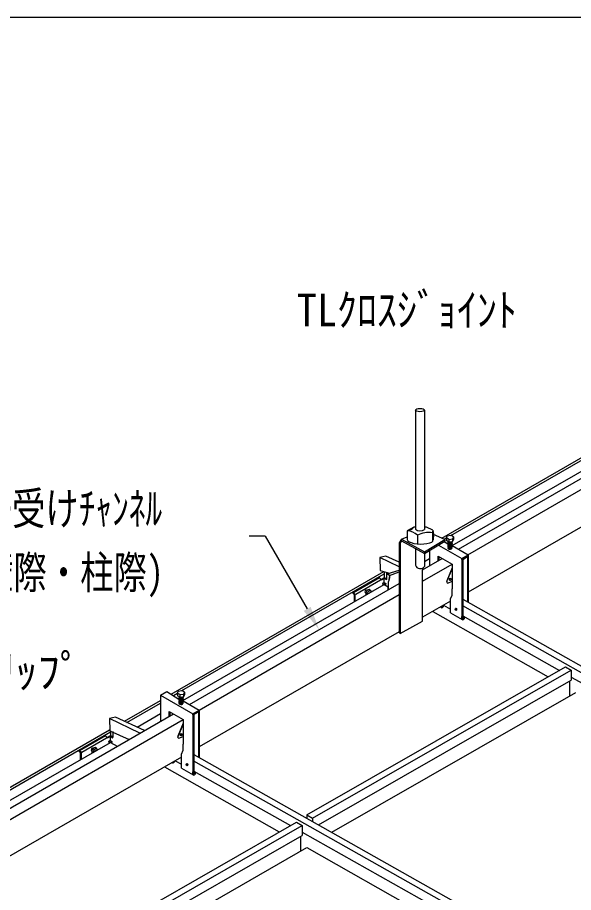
# Model space of a CAD drawing. Units: millimetres on the paper. Extents: x -213 to 192, y -129 to 153.
# Drawn here: x -176.6 to -144.1, y 102.1 to 153.3 of the extents above; entities that cross this region are included whole.
import ezdxf
from ezdxf.enums import TextEntityAlignment as Align

# ---------------------------------------------------------------- set-up
doc = ezdxf.new("R2010")
doc.units = ezdxf.units.MM
doc.layers.add('0-0_○注記', color=134, linetype='Continuous')
doc.layers.add('0-A_○ｱｲｿﾒ図', color=134, linetype='Continuous')
doc.styles.add('ＭＳ ゴシック', font='')
doc.styles.get('ＭＳ ゴシック').set_extended_font_data('MS Gothic')

msp = doc.modelspace()

# ---------------------------------------------------------------- linework, layer by layer
at = {"layer": '0-0_○注記'}
msp.add_line((192.18, 153.299), (-212.82, 153.299), dxfattribs=at)
at = {"layer": '0-A_○ｱｲｿﾒ図'}
for p, q in [((-153.345, 130.338), (-153.345, 123.362)), ((-152.81, 130.338), (-152.81, 123.358)), ((-151.805, 122.848), (-139.802, 129.778)), ((-151.266, 123.004), (-139.767, 129.643)), ((-151.204, 122.407), (-139.766, 129)), ((-150.83, 122.191), (-138.898, 129.084)), ((-150.275, 121.871), (-138.898, 128.454)), ((-138.898, 126.23), (-150.259, 119.687)), ((-153.43, 123.488), (-153.818, 123.27)), ((-152.323, 123.316), (-152.694, 123.477)), ((-162.129, 122.961), (-163.065, 122.961)), ((-162.129, 122.961), (-159.672, 118.706)), ((-154.16, 122.788), (-153.818, 122.927)), ((-153.818, 123.27), (-153.819, 122.763)), ((-153.227, 123.019), (-153.227, 122.506)), ((-152.355, 123.152), (-152.355, 122.64)), ((-152.323, 123.316), (-152.296, 123.077)), ((-152.296, 123.077), (-152.297, 122.741)), ((-151.654, 122.78), (-151.528, 122.853)), ((-151.384, 122.77), (-151.535, 122.858)), ((-151.535, 122.858), (-151.535, 122.705)), ((-151.122, 122.922), (-151.274, 123.009)), ((-151.122, 122.922), (-151.178, 122.802)), ((-151.122, 122.922), (-151.122, 122.769)), ((-151.657, 122.639), (-151.442, 122.515)), ((-151.626, 122.768), (-151.626, 122.658)), ((-151.384, 122.618), (-151.535, 122.705)), ((-151.384, 122.77), (-151.178, 122.802)), ((-151.384, 122.77), (-151.384, 122.618)), ((-151.384, 122.618), (-151.178, 122.649)), ((-151.178, 122.802), (-151.178, 122.649)), ((-151.122, 122.769), (-151.178, 122.649)), ((-153.345, 122.23), (-153.345, 121.262)), ((-152.819, 122.051), (-152.819, 121.941)), ((-152.81, 121.947), (-152.81, 121.183)), ((-152.523, 122.119), (-152.523, 121.226)), ((-151.458, 122.282), (-151.431, 122.234)), ((-150.631, 121.646), (-150.259, 121.862)), ((-154.295, 121.17), (-155.427, 121.711)), ((-152.923, 120.995), (-151.781, 121.654)), ((-152.923, 120.32), (-151.199, 121.318)), ((-152.81, 121.481), (-152.523, 121.647)), ((-152.008, 121.785), (-151.199, 121.318)), ((-152.008, 121.523), (-152.008, 121.785)), ((-151.955, 121.554), (-151.955, 121.755)), ((-151.199, 121.318), (-151.199, 120.881)), ((-150.631, 121.591), (-150.631, 121.646)), ((-150.578, 121.605), (-150.304, 121.765)), ((-150.578, 121.605), (-150.578, 118.16)), ((-150.304, 121.765), (-150.304, 119.121)), ((-167.622, 113.716), (-155.189, 120.894)), ((-155.164, 120.886), (-155.164, 120.527)), ((-155.027, 120.821), (-155.027, 120.43)), ((-154.851, 120.667), (-154.295, 120.866)), ((-152.923, 117.996), (-152.923, 121.088)), ((-151.199, 121.1), (-151.515, 120.352)), ((-151.199, 121.06), (-151.498, 120.346)), ((-151.199, 120.881), (-151.199, 119.871)), ((-166.992, 113.925), (-155.164, 120.754)), ((-155.452, 120.519), (-156.965, 119.646)), ((-156.821, 119.571), (-155.388, 120.399)), ((-155.205, 120.51), (-155.351, 120.425)), ((-155.164, 120.484), (-155.344, 120.38)), ((-155.344, 120.396), (-155.344, 120.38)), ((-155.164, 120.243), (-155.164, 120.484)), ((-155.048, 120.417), (-155.164, 120.484)), ((-155.027, 120.455), (-155.122, 120.51)), ((-154.988, 120.756), (-154.988, 120.744)), ((-154.858, 120.66), (-154.988, 120.744)), ((-154.933, 119.822), (-154.925, 120.304)), ((-154.924, 119.827), (-154.916, 120.301)), ((-151.448, 120.22), (-151.199, 120.32)), ((-166.939, 113.338), (-155.163, 120.125)), ((-166.553, 113.109), (-154.295, 120.19)), ((-156.183, 119.808), (-156.155, 119.792)), ((-155.982, 119.807), (-155.935, 119.754)), ((-155.164, 120.243), (-155.255, 120.19)), ((-155.244, 120.153), (-155.164, 120.153)), ((-155.164, 120.243), (-155.072, 120.19)), ((-155.084, 120.153), (-155.164, 120.153)), ((-155.163, 120.125), (-155.163, 120.153)), ((-155.163, 120.125), (-154.929, 119.993)), ((-151.199, 119.516), (-151.199, 119.871)), ((-165.985, 112.781), (-154.295, 119.545)), ((-157.008, 119.654), (-157.008, 119.689)), ((-156.9, 119.531), (-156.987, 119.607)), ((-156.965, 119.646), (-156.965, 119.67)), ((-156.878, 119.569), (-156.965, 119.646)), ((-156.9, 119.124), (-156.9, 119.531)), ((-156.857, 119.149), (-156.857, 119.522)), ((-156.27, 119.658), (-156.241, 119.642)), ((-155.99, 119.698), (-155.981, 119.697)), ((-151.293, 119.298), (-151.199, 119.516)), ((-151.293, 118.479), (-151.293, 119.298)), ((-150.578, 119.277), (-130.411, 107.883)), ((-151.293, 119.159), (-152.923, 118.22)), ((-151.842, 118.796), (-151.883, 118.819)), ((-151.773, 118.883), (-151.775, 118.868)), ((-151.717, 118.915), (-151.73, 118.832)), ((-151.699, 118.925), (-151.293, 118.696)), ((-130.741, 107.691), (-150.578, 118.88)), ((-152.333, 118.56), (-145.582, 114.739)), ((-151.293, 118.479), (-150.612, 118.086)), ((-150.631, 118.132), (-150.631, 118.26)), ((-150.578, 118.294), (-144.93, 115.112)), ((-150.529, 118.266), (-150.546, 118.158)), ((-150.483, 118.24), (-150.501, 118.122)), ((-154.238, 117.274), (-152.924, 117.995)), ((-154.295, 117.363), (-165.982, 110.633)), ((-154.239, 117.273), (-154.325, 117.346)), ((-159.699, 106.658), (-144.575, 115.316)), ((-144.575, 115.316), (-144.232, 115.122)), ((-159.353, 106.463), (-144.232, 115.122)), ((-144.232, 115.122), (-144.232, 114.538)), ((-144.232, 114.719), (-131.239, 107.402)), ((-159.001, 106.07), (-144.232, 114.538)), ((-144.333, 114.48), (-144.333, 113.613)), ((-168.246, 113.656), (-167.874, 113.872)), ((-168.246, 113.656), (-168.246, 112.132)), ((-168.246, 113.656), (-168.246, 112.132)), ((-167.874, 113.872), (-167.165, 113.433)), ((-167.493, 113.636), (-167.254, 113.773)), ((-167.107, 113.689), (-167.258, 113.776)), ((-167.258, 113.776), (-167.258, 113.623)), ((-167.107, 113.689), (-167.258, 113.776)), ((-167.258, 113.776), (-167.258, 113.623)), ((-167.107, 113.689), (-166.901, 113.72)), ((-167.107, 113.689), (-166.901, 113.72)), ((-167.107, 113.689), (-167.107, 113.536)), ((-167.107, 113.689), (-167.107, 113.536)), ((-166.845, 113.84), (-166.997, 113.927)), ((-166.845, 113.84), (-166.997, 113.927)), ((-166.845, 113.84), (-166.901, 113.72)), ((-166.845, 113.84), (-166.901, 113.72)), ((-166.901, 113.72), (-166.901, 113.568)), ((-166.901, 113.72), (-166.901, 113.568)), ((-166.845, 113.687), (-166.901, 113.568)), ((-166.845, 113.687), (-166.901, 113.568)), ((-166.845, 113.84), (-166.845, 113.687)), ((-166.845, 113.84), (-166.845, 113.687)), ((-158.239, 105.64), (-143.965, 113.824)), ((-170.357, 112.137), (-168.246, 113.356)), ((-170.207, 112.069), (-168.246, 113.201)), ((-167.107, 113.536), (-167.258, 113.623)), ((-167.107, 113.536), (-167.258, 113.623)), ((-167.181, 113.2), (-167.155, 113.153)), ((-167.181, 113.2), (-167.155, 113.153)), ((-167.107, 113.536), (-166.901, 113.568)), ((-167.107, 113.536), (-166.901, 113.568)), ((-167.731, 112.703), (-166.922, 112.236)), ((-167.731, 112.429), (-167.731, 112.703)), ((-167.731, 112.429), (-167.731, 112.703)), ((-167.678, 112.46), (-167.678, 112.673)), ((-167.678, 112.46), (-167.678, 112.673)), ((-166.354, 112.564), (-165.982, 112.78)), ((-166.301, 112.523), (-166.027, 112.683)), ((-166.027, 112.683), (-166.027, 110.04)), ((-166.027, 112.683), (-166.027, 110.04)), ((-165.982, 112.78), (-165.982, 110.014)), ((-182.526, 103.884), (-167.494, 112.566)), ((-181.944, 103.548), (-166.925, 112.238)), ((-169.444, 111.44), (-171.234, 112.297)), ((-169.614, 111.796), (-168.246, 112.585)), ((-166.925, 112.238), (-166.922, 112.236)), ((-166.922, 112.236), (-166.922, 111.799)), ((-166.922, 112.236), (-166.922, 111.799)), ((-166.354, 112.509), (-166.354, 112.564)), ((-166.354, 112.564), (-166.354, 109.05)), ((-166.354, 112.509), (-166.354, 112.564)), ((-166.301, 112.523), (-166.301, 109.079)), ((-166.301, 112.523), (-166.301, 109.079)), ((-183.51, 104.543), (-171.218, 111.64)), ((-166.922, 112.018), (-167.238, 111.27)), ((-166.922, 112.018), (-167.238, 111.27)), ((-166.922, 111.978), (-167.221, 111.265)), ((-166.922, 111.978), (-167.221, 111.265)), ((-166.922, 111.799), (-166.922, 110.789)), ((-166.922, 111.799), (-166.922, 110.789)), ((-182.985, 104.691), (-171.177, 111.509)), ((-171.465, 111.275), (-172.979, 110.401)), ((-172.835, 110.327), (-171.401, 111.155)), ((-171.219, 111.265), (-171.365, 111.181)), ((-171.177, 111.239), (-171.357, 111.135)), ((-171.357, 111.152), (-171.357, 111.135)), ((-171.177, 111.57), (-171.177, 111.277)), ((-171.177, 110.999), (-171.177, 111.239)), ((-171.062, 111.173), (-171.177, 111.239)), ((-171.04, 111.21), (-171.135, 111.265)), ((-171.04, 111.527), (-171.04, 111.185)), ((-167.171, 111.138), (-166.922, 111.238)), ((-167.171, 111.138), (-166.922, 111.238)), ((-182.885, 104.147), (-171.176, 110.896)), ((-172.197, 110.564), (-172.168, 110.547)), ((-171.996, 110.563), (-171.948, 110.509)), ((-171.177, 110.999), (-171.269, 110.946)), ((-171.177, 110.999), (-171.269, 110.946)), ((-171.257, 110.909), (-171.177, 110.909)), ((-171.257, 110.909), (-171.177, 110.909)), ((-171.177, 110.999), (-171.086, 110.946)), ((-171.177, 110.999), (-171.086, 110.946)), ((-171.156, 110.909), (-171.177, 110.909)), ((-171.177, 110.896), (-171.177, 110.909)), ((-171.097, 110.909), (-171.177, 110.909)), ((-171.177, 110.896), (-170.781, 110.668)), ((-166.922, 110.434), (-166.922, 110.789)), ((-166.922, 110.434), (-166.922, 110.789)), ((-173.022, 110.41), (-173.022, 110.445)), ((-172.914, 110.287), (-173, 110.363)), ((-172.979, 110.401), (-172.979, 110.426)), ((-172.892, 110.325), (-172.979, 110.401)), ((-172.914, 109.895), (-172.914, 110.287)), ((-172.87, 109.92), (-172.87, 110.278)), ((-172.283, 110.414), (-172.255, 110.397)), ((-172.003, 110.454), (-171.964, 110.448)), ((-167.016, 110.216), (-166.922, 110.434)), ((-167.016, 110.216), (-166.922, 110.434)), ((-167.016, 109.397), (-167.016, 110.216)), ((-166.301, 110.195), (-144.343, 97.789)), ((-167.016, 110.037), (-181.944, 101.441)), ((-167.565, 109.714), (-167.571, 109.718)), ((-167.565, 109.714), (-167.571, 109.718)), ((-167.447, 109.789), (-167.453, 109.75)), ((-167.447, 109.789), (-167.453, 109.75)), ((-167.387, 109.824), (-167.016, 109.614)), ((-144.691, 97.609), (-166.301, 109.798)), ((-168.021, 109.458), (-161.305, 105.657)), ((-167.016, 109.397), (-166.335, 109.004)), ((-167.016, 109.397), (-166.335, 109.004)), ((-166.354, 109.05), (-166.354, 109.179)), ((-166.354, 109.05), (-166.354, 109.179)), ((-166.301, 109.212), (-160.653, 106.031)), ((-166.252, 109.184), (-166.269, 109.076)), ((-166.252, 109.184), (-166.269, 109.076)), ((-166.206, 109.158), (-166.224, 109.04)), ((-166.206, 109.158), (-166.224, 109.04)), ((-159.699, 106.658), (-159.353, 106.463)), ((-159.699, 106.658), (-159.699, 106.465)), ((-159.353, 106.463), (-159.353, 106.269)), ((-175.661, 97.426), (-160.298, 106.234)), ((-175.315, 97.231), (-159.955, 106.04)), ((-160.298, 106.234), (-159.955, 106.04)), ((-159.955, 106.04), (-159.955, 105.456)), ((-174.975, 96.845), (-159.955, 105.456)), ((-159.955, 105.637), (-144.893, 97.154)), ((-160.056, 105.398), (-160.056, 104.531)), ((-174.213, 96.414), (-159.688, 104.742)), ((-159.688, 104.742), (-145.583, 96.759))]:
    msp.add_line(p, q, dxfattribs=at)
for points in [[(-154.16, 122.788), (-152.819, 122.051), (-151.626, 122.768), (-152.296, 123.067)], [(-151.535, 122.858), (-151.48, 122.977), (-151.274, 123.009)], [(-154.16, 122.788), (-154.295, 122.564), (-154.295, 117.363)], [(-154.16, 122.678), (-154.239, 122.574), (-154.239, 117.275)], [(-154.16, 122.678), (-152.819, 121.941), (-151.626, 122.658)], [(-151.998, 122.435), (-150.631, 121.646), (-150.631, 118.132)], [(-151.446, 122.653), (-151.436, 122.636), (-151.458, 122.632)], [(-151.458, 122.632), (-151.436, 122.592), (-151.458, 122.588)], [(-151.458, 122.588), (-151.436, 122.549), (-151.458, 122.544)], [(-151.458, 122.544), (-151.436, 122.505), (-151.458, 122.501)], [(-151.458, 122.501), (-151.436, 122.461), (-151.458, 122.457)], [(-151.458, 122.457), (-151.436, 122.417), (-151.458, 122.413)], [(-151.458, 122.413), (-151.436, 122.374), (-151.458, 122.37)], [(-151.458, 122.37), (-151.436, 122.33), (-151.458, 122.326), (-151.436, 122.286), (-151.458, 122.282)], [(-151.219, 122.643), (-151.222, 122.639), (-151.2, 122.636)], [(-151.2, 122.636), (-151.222, 122.595), (-151.2, 122.592)], [(-151.2, 122.592), (-151.222, 122.552), (-151.2, 122.548)], [(-151.2, 122.548), (-151.222, 122.508), (-151.2, 122.505)], [(-151.2, 122.505), (-151.222, 122.464), (-151.2, 122.461)], [(-151.2, 122.461), (-151.222, 122.421), (-151.2, 122.417)], [(-151.2, 122.417), (-151.222, 122.377), (-151.2, 122.374)], [(-151.2, 122.374), (-151.222, 122.333), (-151.2, 122.33), (-151.222, 122.29), (-151.2, 122.286)], [(-151.205, 122.408), (-150.259, 121.862), (-150.259, 119.096)], [(-154.295, 121.431), (-155.07, 121.786), (-155.427, 121.711), (-155.408, 120.961), (-154.868, 120.795)], [(-154.851, 120.667), (-154.988, 120.756), (-154.295, 120.98)], [(-155.365, 120.443), (-155.452, 120.519), (-155.452, 120.544)], [(-154.858, 120.66), (-154.875, 120.516), (-154.925, 120.304)], [(-154.851, 120.667), (-154.868, 120.523), (-154.916, 120.301)], [(-168.246, 113.656), (-166.354, 112.564), (-166.354, 109.05)], [(-167.258, 113.776), (-167.203, 113.895), (-166.997, 113.927)], [(-167.258, 113.776), (-167.203, 113.895), (-166.997, 113.927)], [(-167.169, 113.571), (-167.159, 113.554), (-167.181, 113.55)], [(-167.169, 113.571), (-167.159, 113.554), (-167.181, 113.55)], [(-167.181, 113.55), (-167.159, 113.51), (-167.181, 113.506)], [(-167.181, 113.55), (-167.159, 113.51), (-167.181, 113.506)], [(-167.181, 113.506), (-167.159, 113.467), (-167.181, 113.462)], [(-167.181, 113.506), (-167.159, 113.467), (-167.181, 113.462)], [(-167.181, 113.462), (-167.159, 113.423), (-167.181, 113.419)], [(-167.181, 113.462), (-167.159, 113.423), (-167.181, 113.419)], [(-167.181, 113.419), (-167.159, 113.379), (-167.181, 113.375)], [(-167.181, 113.419), (-167.159, 113.379), (-167.181, 113.375)], [(-167.181, 113.375), (-167.159, 113.336), (-167.181, 113.331)], [(-167.181, 113.375), (-167.159, 113.336), (-167.181, 113.331)], [(-167.181, 113.331), (-167.159, 113.292), (-167.181, 113.288)], [(-167.181, 113.331), (-167.159, 113.292), (-167.181, 113.288)], [(-167.181, 113.288), (-167.159, 113.248), (-167.181, 113.244), (-167.159, 113.205), (-167.181, 113.2)], [(-167.181, 113.288), (-167.159, 113.248), (-167.181, 113.244), (-167.159, 113.205), (-167.181, 113.2)], [(-166.942, 113.561), (-166.945, 113.557), (-166.923, 113.554)], [(-166.942, 113.561), (-166.945, 113.557), (-166.923, 113.554)], [(-166.923, 113.554), (-166.945, 113.513), (-166.923, 113.51)], [(-166.923, 113.554), (-166.945, 113.513), (-166.923, 113.51)], [(-166.923, 113.51), (-166.945, 113.47), (-166.923, 113.467)], [(-166.923, 113.51), (-166.945, 113.47), (-166.923, 113.467)], [(-166.923, 113.467), (-166.945, 113.426), (-166.923, 113.423)], [(-166.923, 113.467), (-166.945, 113.426), (-166.923, 113.423)], [(-166.923, 113.423), (-166.945, 113.382), (-166.923, 113.379)], [(-166.923, 113.423), (-166.945, 113.382), (-166.923, 113.379)], [(-166.923, 113.379), (-166.945, 113.339), (-166.923, 113.336)], [(-166.923, 113.379), (-166.945, 113.339), (-166.923, 113.336)], [(-166.923, 113.336), (-166.945, 113.295), (-166.923, 113.292)], [(-166.923, 113.336), (-166.945, 113.295), (-166.923, 113.292)], [(-166.923, 113.292), (-166.945, 113.251), (-166.923, 113.248), (-166.945, 113.208), (-166.923, 113.204)], [(-166.923, 113.292), (-166.945, 113.251), (-166.923, 113.248), (-166.945, 113.208), (-166.923, 113.204)], [(-166.928, 113.326), (-165.982, 112.78), (-165.982, 110.014)], [(-169.175, 111.595), (-170.872, 112.373), (-171.234, 112.297), (-171.216, 111.582), (-170.077, 111.074)], [(-171.379, 111.199), (-171.465, 111.275), (-171.465, 111.3)]]:
    msp.add_lwpolyline(points, dxfattribs=at)
for centre, radius, start, end in [((-154.03, 124.117), 0.87, 284.955, 313.6315), ((-153.075, 123.679), 0.416, 229.5507, 309.545), ((-153.881, 122.301), 0.971, 47.682, 86.2894), ((-152.583, 121.723), 1.448, 80.9233, 116.4293), ((-151.867, 123.143), 0.488, 159.2719, 178.9012), ((-151.331, 122.767), 0.186, 226.8472, 314.983), ((-151.331, 122.723), 0.186, 226.8472, 314.983), ((-151.331, 122.68), 0.186, 226.8472, 314.983), ((-151.331, 122.636), 0.186, 226.8472, 314.983), ((-151.331, 122.592), 0.186, 226.8472, 314.983), ((-151.331, 122.549), 0.186, 226.8472, 314.983), ((-151.331, 122.505), 0.186, 226.8472, 314.983), ((-151.331, 122.461), 0.186, 226.8472, 314.983), ((-151.331, 122.789), 0.186, 235.5103, 306.1298), ((-151.331, 122.745), 0.186, 235.5103, 306.1298), ((-151.331, 122.701), 0.186, 235.5103, 306.1298), ((-151.331, 122.658), 0.186, 235.5103, 306.1298), ((-151.331, 122.614), 0.186, 235.5103, 306.1298), ((-151.331, 122.57), 0.186, 235.5103, 306.1298), ((-151.331, 122.527), 0.186, 235.5103, 306.1298), ((-151.331, 122.483), 0.186, 235.5103, 306.1298), ((-151.331, 122.811), 0.186, 268.8025, 288.7498), ((-151.331, 122.418), 0.186, 226.8472, 314.983), ((-151.331, 122.439), 0.186, 235.5103, 306.1298), ((-151.325, 122.38), 0.181, 233.7045, 299.9619), ((-151.286, 122.293), 0.0864, 306.7569, 355.7131), ((-153.057, 121.363), 0.306, 199.4572, 323.7448), ((-155.488, 120.544), 0.036, 0, 62.9251), ((-155.406, 120.396), 0.0624, 0, 48.755), ((-155.164, 120.438), 0.0832, 60, 120), ((-155.041, 120.43), 0.0144, 240, 0), ((-151.429, 120.313), 0.095, 155.4564, 258.0534), ((-151.424, 120.303), 0.0863, 149.4224, 253.5357), ((-156.162, 119.696), 0.13, 120, 180), ((-155.96, 119.579), 0.288, 120, 194.817), ((-156.205, 119.771), 0.0432, 60, 120), ((-155.913, 119.552), 0.252, 120, 181.0015), ((-156.056, 119.746), 0.0961, 39.8744, 120), ((-155.997, 119.698), 0.0841, 356.7577, 120), ((-155.244, 120.111), 0.0422, 90, 140.447), ((-155.234, 120.154), 0.0422, 120, 180), ((-155.084, 120.111), 0.0422, 39.553, 90), ((-155.093, 120.154), 0.0422, 0, 60), ((-156.946, 119.654), 0.0624, 180, 228.755), ((-156.857, 119.67), 0.108, 152.0217, 180), ((-156.919, 119.522), 0.0624, 0, 48.755), ((-156.248, 119.696), 0.0432, 180, 240), ((-156.152, 119.579), 0.0961, 180, 222.3819), ((-156.273, 119.751), 0.288, 348.093, 349.4942), ((-155.997, 119.698), 0.0841, 356.7577, 41.8199), ((-151.795, 118.842), 0.0655, 187.9279, 351.2267), ((-151.791, 118.87), 0.0164, 204.8969, 351.2267), ((-152.924, 117.996), 0.001, 298.7504, 0), ((-150.566, 118.132), 0.0655, 180, 351.2267), ((-150.562, 118.16), 0.0164, 180, 351.2267), ((-154.238, 117.275), 0.001, 180, 298.7504), ((-167.054, 113.685), 0.186, 226.8472, 314.983), ((-167.054, 113.685), 0.186, 226.8472, 314.983), ((-167.054, 113.641), 0.186, 226.8472, 314.983), ((-167.054, 113.641), 0.186, 226.8472, 314.983), ((-167.054, 113.598), 0.186, 226.8472, 314.983), ((-167.054, 113.598), 0.186, 226.8472, 314.983), ((-167.054, 113.554), 0.186, 226.8472, 314.983), ((-167.054, 113.554), 0.186, 226.8472, 314.983), ((-167.054, 113.51), 0.186, 226.8472, 314.983), ((-167.054, 113.51), 0.186, 226.8472, 314.983), ((-167.054, 113.467), 0.186, 226.8472, 314.983), ((-167.054, 113.467), 0.186, 226.8472, 314.983), ((-167.054, 113.423), 0.186, 226.8472, 314.983), ((-167.054, 113.423), 0.186, 226.8472, 314.983), ((-167.054, 113.379), 0.186, 226.8472, 314.983), ((-167.054, 113.379), 0.186, 226.8472, 314.983), ((-167.054, 113.336), 0.186, 226.8472, 314.983), ((-167.054, 113.336), 0.186, 226.8472, 314.983), ((-167.054, 113.707), 0.186, 235.5103, 306.1298), ((-167.054, 113.707), 0.186, 235.5103, 306.1298), ((-167.054, 113.663), 0.186, 235.5103, 306.1298), ((-167.054, 113.663), 0.186, 235.5103, 306.1298), ((-167.054, 113.62), 0.186, 235.5103, 306.1298), ((-167.054, 113.62), 0.186, 235.5103, 306.1298), ((-167.054, 113.576), 0.186, 235.5103, 306.1298), ((-167.054, 113.576), 0.186, 235.5103, 306.1298), ((-167.054, 113.532), 0.186, 235.5103, 306.1298), ((-167.054, 113.532), 0.186, 235.5103, 306.1298), ((-167.054, 113.489), 0.186, 235.5103, 306.1298), ((-167.054, 113.489), 0.186, 235.5103, 306.1298), ((-167.054, 113.445), 0.186, 235.5103, 306.1298), ((-167.054, 113.445), 0.186, 235.5103, 306.1298), ((-167.054, 113.401), 0.186, 235.5103, 306.1298), ((-167.054, 113.401), 0.186, 235.5103, 306.1298), ((-167.054, 113.358), 0.186, 235.5103, 306.1298), ((-167.054, 113.358), 0.186, 235.5103, 306.1298), ((-167.048, 113.298), 0.181, 233.7045, 299.9619), ((-167.048, 113.298), 0.181, 233.7045, 299.9619), ((-167.054, 113.729), 0.186, 268.8025, 288.7498), ((-167.054, 113.729), 0.186, 268.8025, 288.7498), ((-167.009, 113.211), 0.0864, 306.7569, 355.7131), ((-167.009, 113.211), 0.0864, 306.7569, 355.7131), ((-171.501, 111.3), 0.036, 0, 62.9251), ((-171.42, 111.152), 0.0624, 0, 48.755), ((-171.177, 111.193), 0.0832, 60, 120), ((-171.055, 111.185), 0.0144, 240, 0), ((-167.152, 111.231), 0.095, 155.4564, 258.0534), ((-167.152, 111.231), 0.095, 155.4564, 258.0534), ((-167.147, 111.221), 0.0863, 149.4224, 253.5357), ((-167.147, 111.221), 0.0863, 149.4224, 253.5357), ((-172.175, 110.451), 0.13, 120, 180), ((-171.973, 110.335), 0.288, 120, 180), ((-172.218, 110.526), 0.0432, 60, 120), ((-172.069, 110.501), 0.0961, 39.8744, 120), ((-171.257, 110.867), 0.0422, 90, 140.447), ((-171.257, 110.867), 0.0422, 90, 140.447), ((-171.247, 110.909), 0.0422, 120, 180), ((-171.247, 110.909), 0.0422, 120, 180), ((-171.097, 110.867), 0.0422, 39.553, 90), ((-171.107, 110.909), 0.0422, 0, 60), ((-172.959, 110.41), 0.0624, 180, 228.755), ((-172.87, 110.426), 0.108, 152.0217, 180), ((-172.933, 110.278), 0.0624, 0, 48.755), ((-172.262, 110.451), 0.0432, 180, 240), ((-172.166, 110.335), 0.0961, 180, 214.1981), ((-171.927, 110.308), 0.252, 120, 177.4146), ((-171.867, 110.27), 0.252, 149.652, 158.1531), ((-171.976, 110.625), 0.252, 244.4451, 250.4238), ((-172.011, 110.453), 0.0841, 87.7461, 120), ((-172.287, 110.506), 0.288, 341.3497, 349.4942), ((-172.25, 110.485), 0.288, 351.3629, 352.5214), ((-172.011, 110.453), 0.0841, 7.2404, 41.8199), ((-167.518, 109.76), 0.0655, 218.6233, 351.2267), ((-167.518, 109.76), 0.0655, 218.6233, 351.2267), ((-166.289, 109.05), 0.0655, 180, 351.2267), ((-166.289, 109.05), 0.0655, 180, 351.2267), ((-166.285, 109.079), 0.0164, 180, 351.2267), ((-166.285, 109.079), 0.0164, 180, 351.2267)]:
    msp.add_arc(centre, radius, start, end, dxfattribs=at)
for centre, major_axis, ratio in [((-153.078, 130.338), (-0.268, 0), 0.36674), ((-151.313, 120.43), (0.0022, 0.0649), 0.678527), ((-150.977, 118.681), (-0.0022, 0.0649), 0.678527), ((-167.036, 111.348), (0.0022, 0.0649), 0.678527), ((-167.036, 111.348), (0.0022, 0.0649), 0.678527), ((-166.7, 109.599), (-0.0022, 0.0649), 0.678527), ((-166.7, 109.599), (-0.0022, 0.0649), 0.678527)]:
    msp.add_ellipse(centre, major_axis=major_axis, ratio=ratio, dxfattribs=at)
for centre, major_axis, ratio, start_param, end_param in [((-153.057, 123.262), (-0.761, 0.015), 0.330865, 5.10758, 5.230819), ((-153.057, 123.262), (-0.761, 0.015), 0.330865, 4.222337, 4.388863), ((-153.058, 122.749), (-0.761, 0.015), 0.330865, 0.001814, 3.170022), ((-151.345, 120.436), (0.0022, 0.0649), 0.678527, 3.420143, 5.808716), ((-150.945, 118.687), (-0.0022, 0.0649), 0.678527, 0.474469, 2.863043), ((-167.068, 111.354), (0.0022, 0.0649), 0.678527, 3.420143, 5.808716), ((-167.068, 111.354), (0.0022, 0.0649), 0.678527, 3.420143, 5.808716), ((-166.668, 109.605), (-0.0022, 0.0649), 0.678527, 0.474469, 2.863043), ((-166.668, 109.605), (-0.0022, 0.0649), 0.678527, 0.474469, 2.863043)]:
    msp.add_ellipse(centre, major_axis=major_axis, ratio=ratio, start_param=start_param, end_param=end_param, dxfattribs=at)
msp.add_solid([(-159.47, 118.823), (-159.875, 118.589), (-158.97, 117.49)], dxfattribs=at)

# ---------------------------------------------------------------- texts
at = {"layer": '0-A_○ｱｲｿﾒ図', "style": 'ＭＳ ゴシック'}
for s, width, p in [('TLｸﾛｽｼﾞｮｲﾝﾄ ', 0.9, (-160.269, 134.671)), ('Tﾊﾞｰ受けﾁｬﾝﾈﾙ ', 0.75, (-180.821, 123.057)), ('(壁際・柱際)', 0.75, (-179.76, 119.318))]:
    msp.add_text(s, height=1.906, dxfattribs=dict(at, width=width)).set_placement(p, align=Align.BOTTOM_LEFT)
msp.add_text('CTｸﾘｯﾌﾟ', height=1.906, rotation=359.925, dxfattribs=at).set_placement((-181.92, 113.537), align=Align.BOTTOM_LEFT)

doc.saveas('drawing.dxf')
